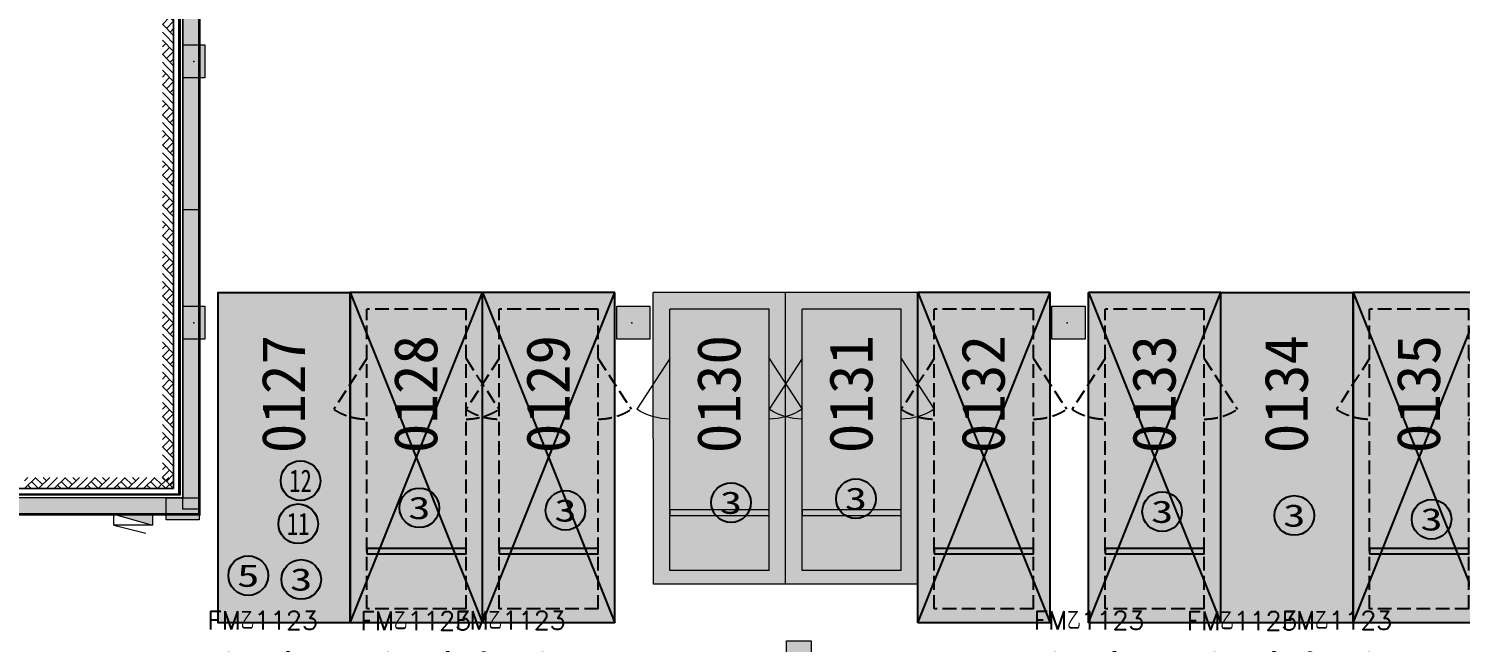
# Model space of a CAD drawing. Extents: x -264757 to 86229, y 4049843 to 4347093.
# Drawn here: x -72938 to -46952, y 4227551 to 4238703 of the extents above; entities that cross this region are included whole.
import ezdxf
from ezdxf.enums import TextEntityAlignment as Align

# ---------------------------------------------------------------- set-up
doc = ezdxf.new("R2010")
doc.units = 0
doc.header["$LTSCALE"] = 1000
doc.header["$MEASUREMENT"] = 0
doc.linetypes.add('AX-01DK-PB01$1$A-001-车位参照B1$0$A-001-车位参照B1$0$A-001-车位参照B1$0$A-H4-001-基本图形$0$A-001-车位B1$0$DASH', pattern=[0.35, 0.25, -0.1])
doc.linetypes.add('DASH', pattern=[0.35, 0.25, -0.1])
doc.layers.add('AX-01DK-PB01$0$AX-001DK-01-PB01-02$0$A-3-WinF(Text)', color=8, linetype='Continuous', plot=False)
for name, color, linetype in [('不利因素11-尽端停车', 7, 'Continuous'), ('不利因素12-不满足一次性出车', 7, 'Continuous'), ('不利因素3-紧邻房间出入口', 7, 'Continuous'), ('不利因素5-单面靠墙', 7, 'Continuous'), ('不可售车位', 255, 'Continuous'), ('大车位', 7, 'Continuous'), ('普通车位', 7, 'Continuous')]:
    doc.layers.add(name, color=color, linetype=linetype)
doc.layers.add('无关图层', color=8, linetype='Continuous', lineweight=0)
doc.layers.add('车位归属楼栋范围线', color=7, linetype='Continuous', true_color=0x19e6c7)
doc.styles.add('AX-01DK-PB01$0$AX-001DK-01-PB01-02$0$_TCH_WINDOW', font='SIMPLEX', dxfattribs={"bigfont": 'GBCBIG'})
doc.styles.add('AX-ACK-BIANH1$0$黑体', font='simhei.ttf')
doc.styles.add('SX-ACK-PB01-WNC-ALL$0$黑体', font='simhei.ttf')
doc.styles.add('黑体', font='simhei.ttf')

# ---------------------------------------------------------------- blocks, each defined once
blk = doc.blocks.new('大车位1')
at = {"layer": '大车位', "true_color": 0xe806f9}
h = blk.add_hatch(color=6, dxfattribs=at)
h.dxf.hatch_style = 1
h.paths.add_polyline_path([(2400, 6000), (2400, 0), (0, 0), (0, 6000)])
at = {"layer": '大车位', "color": 83}
for p, q in [((0, 0), (0, 6000, 0)), ((2400, 6000, 0), (0, 6000, 0)), ((2400, 0), (2400, 6000, 0)), ((2400, 0), (0, 0))]:
    blk.add_line(p, q, dxfattribs=at)
at = {"layer": '大车位', "color": 8, "linetype": 'AX-01DK-PB01$1$A-001-车位参照B1$0$A-001-车位参照B1$0$A-001-车位参照B1$0$A-H4-001-基本图形$0$A-001-车位B1$0$DASH'}
for p, q in [((2100, 5700, 0), (300, 5700, 0)), ((300, 250), (300, 5700, 0)), ((2100, 250), (2100, 5700, 0)), ((2100, 250), (300, 250))]:
    blk.add_line(p, q, dxfattribs=at)
at = {"layer": '大车位', "color": 83, "elevation": 0}
blk.add_lwpolyline([(0, 6000), (2400, 0)], dxfattribs=at)
at = {"layer": '大车位', "color": 83}
blk.add_lwpolyline([(0, 0), (2400, 6000)], dxfattribs=at)
at = {"layer": '大车位', "linetype": 'AX-01DK-PB01$1$A-001-车位参照B1$0$A-001-车位参照B1$0$A-001-车位参照B1$0$A-H4-001-基本图形$0$A-001-车位B1$0$DASH'}
for points in [[(300, 4800), (-300, 3878)], [(2100, 4800), (2700, 3878)]]:
    blk.add_lwpolyline(points, dxfattribs=at)
at = {"layer": '大车位'}
blk.add_lwpolyline([(300, 1250), (2100, 1250), (2100, 1350), (300, 1350)], close=True, dxfattribs=at)
at = {"layer": '大车位', "linetype": 'AX-01DK-PB01$1$A-001-车位参照B1$0$A-001-车位参照B1$0$A-001-车位参照B1$0$A-H4-001-基本图形$0$A-001-车位B1$0$DASH'}
for centre, start, end in [((300, 4800, 0), 236.9443, 270), ((2100, 4800, 0), 270, 303.0557)]:
    blk.add_arc(centre, 1100, start, end, dxfattribs=at)
blk = doc.blocks.new('A$C7e5eb487')
at = {"layer": '普通车位', "true_color": 0xf18f8e}
h = blk.add_hatch(color=11, dxfattribs=at)
h.dxf.hatch_style = 1
h.paths.add_polyline_path([(2400, 0), (2400, -5300), (0, -5300), (0, 0)])
blk = doc.blocks.new('普通车位')
at = {"layer": '无关图层'}
for p, q in [((-2.253, 3.186), (0.077, 3.764)), ((1.352, -1.38), (0.077, 3.764)), ((-1.889, 2.967), (-0.142, 3.4)), ((1.001, -1.21), (-0.142, 3.4)), ((-0.977, -1.958), (-2.253, 3.186)), ((-0.746, -1.643), (-1.889, 2.967)), ((-0.746, -1.643), (1.001, -1.21)), ((-0.977, -1.958), (1.352, -1.38))]:
    blk.add_line(p, q, dxfattribs=at)
for points in [[(0.074, 2.527), (0.879, 1.777)], [(-1.673, 2.094), (-2.033, 1.054)]]:
    blk.add_lwpolyline(points, dxfattribs=at)
blk.add_lwpolyline([(0.76, -0.239), (-0.987, -0.673), (-1.011, -0.575), (0.736, -0.142)], close=True, dxfattribs=at)
for centre, start, end in [((0.074, 2.527), 283.9287, 316.9845), ((-1.673, 2.094), 250.873, 283.9287)]:
    blk.add_arc(centre, 1.1, start, end, dxfattribs=at)
at = {"layer": '普通车位', "xscale": -0.0009999999999999812, "yscale": 0.0009999999999999812, "zscale": 0.0009999999999999812, "rotation": 13.92873520577783}
blk.add_blockref('A$C7e5eb487', (0.077, 3.764), dxfattribs=at)
blk = doc.blocks.new('sadfsadfasf')
at = {"layer": '不可售车位', "true_color": 0x757b8a}
h = blk.add_hatch(color=8, dxfattribs=at)
h.dxf.hatch_style = 1
h.paths.add_polyline_path([(2400, 6000), (2400, 0), (0, 0), (0, 6000)])
at = {"layer": '不可售车位', "color": 8, "true_color": 0x757b8a}
blk.add_lwpolyline([(2400, 6000), (2400, 0), (0, 0), (0, 6000)], close=True, dxfattribs=at)
blk = doc.blocks.new('SX-ACK-PB01-WNC-ALL$0$20200722.21182536')
at = {"layer": '不利因素3-紧邻房间出入口', "true_color": 0xe4d218}
h = blk.add_hatch(color=52, dxfattribs=at)
h.dxf.hatch_style = 1
edge = h.paths.add_edge_path()
edge.add_arc((360, 360), 360, 0, 360)
at = {"layer": '不利因素3-紧邻房间出入口'}
blk.add_circle((360, 360), 360, dxfattribs=at)
at = {"layer": '不利因素3-紧邻房间出入口', "style": 'SX-ACK-PB01-WNC-ALL$0$黑体', "width": 1.390625}
blk.add_text('3', height=407, dxfattribs=at).set_placement((156, 156), (564, 156), align=Align.FIT)
blk = doc.blocks.new('20200722.21185040')
at = {"layer": '不利因素11-尽端停车', "true_color": 0xf21b23}
h = blk.add_hatch(color=240, dxfattribs=at)
h.dxf.hatch_style = 1
edge = h.paths.add_edge_path()
edge.add_arc((360, 360), 360, 0, 360)
at = {"layer": '不利因素11-尽端停车'}
blk.add_circle((360, 360), 360, dxfattribs=at)
at = {"layer": '不利因素11-尽端停车', "style": '黑体', "width": 0.695313}
blk.add_text('11', height=407.3, dxfattribs=at).set_placement((156, 156), (564, 156), align=Align.FIT)
blk = doc.blocks.new('20200722.21185335')
at = {"layer": '不利因素12-不满足一次性出车', "true_color": 0x201adc}
h = blk.add_hatch(color=182, dxfattribs=at)
h.dxf.hatch_style = 1
edge = h.paths.add_edge_path()
edge.add_arc((360, 360), 360, 0, 360)
at = {"layer": '不利因素12-不满足一次性出车'}
blk.add_circle((360, 360), 360, dxfattribs=at)
at = {"layer": '不利因素12-不满足一次性出车', "style": '黑体', "width": 0.695313}
blk.add_text('12', height=407.3, dxfattribs=at).set_placement((156, 156), (564, 156), align=Align.FIT)
blk = doc.blocks.new('SX-ACK-PB01-WNC-ALL$0$20200722.21183209')
at = {"layer": '不利因素5-单面靠墙', "true_color": 0x6d711d}
h = blk.add_hatch(color=66, dxfattribs=at)
h.dxf.hatch_style = 1
edge = h.paths.add_edge_path()
edge.add_arc((360, 360), 360, 0, 360)
at = {"layer": '不利因素5-单面靠墙'}
blk.add_circle((360, 360), 360, dxfattribs=at)
at = {"layer": '不利因素5-单面靠墙', "style": 'SX-ACK-PB01-WNC-ALL$0$黑体', "width": 1.390625}
blk.add_text('5', height=407, dxfattribs=at).set_placement((156, 156), (564, 156), align=Align.FIT)
blk = doc.blocks.new('AX-01DK-PB01$1$$LinePat$素土夯实')
at = {"layer": '无关图层'}
for p, q in [((0, -210), (210, 0)), ((120, -300), (420, 0)), ((420, 0), (608, -188)), ((495, -300), (795, 0)), ((615, 0), (705, -90)), ((210, -210), (300, -300)), ((315, -105), (502, -293)), ((705, -300), (795, -210))]:
    blk.add_line(p, q, dxfattribs=at)
blk = doc.blocks.new('SX-CK-PB001-WNC$1$20211103.13313888')
at = {"layer": '无关图层'}
h = blk.add_hatch(color=256, dxfattribs=at)
h.dxf.hatch_style = 1
h.paths.add_polyline_path([(0, 600), (400, 600), (400, 0), (0, 0)])
blk.add_lwpolyline([(0, 600), (400, 600), (400, 0), (0, 0)], close=True, dxfattribs=at)
blk.add_point((200, 300), dxfattribs=at)
blk = doc.blocks.new('SX-CK-PB001-WNC$1$20211103.13313578')
at = {"layer": '无关图层'}
h = blk.add_hatch(color=256, dxfattribs=at)
h.dxf.hatch_style = 1
h.paths.add_polyline_path([(0, 600), (450, 600), (450, 0), (0, 0)])
blk.add_lwpolyline([(0, 600), (450, 600), (450, 0), (0, 0)], close=True, dxfattribs=at)
blk.add_point((225, 300), dxfattribs=at)
blk = doc.blocks.new('PX-03CK-XHS$1$$TWTSYS$00000508')
at = {"layer": '无关图层'}
for p, q in [((-0.5, 0.5), (0.324, 1.224)), ((-0.5, 0.5), (-0.5, -0.5)), ((-0.5, -0.5), (0.5, 0.5)), ((0.5, 0.5), (-0.5, 0.5)), ((0.5, -0.5), (0.5, 0.5)), ((-0.5, -0.5), (0.5, -0.5))]:
    blk.add_line(p, q, dxfattribs=at)
blk.add_solid([(0.5, -0.5), (0.5, 0.5), (-0.5, -0.5)], dxfattribs=at)
blk = doc.blocks.new('AX-01DK-PB01$0$$DorLib2D$00000001')
at = {"layer": '无关图层'}
for p, q in [((0.45, 0.975), (0.5, 0.975)), ((0.45, 0), (0.45, 0.975)), ((0.5, 0), (0.5, 0.975)), ((0.5, 0), (0.45, 0))]:
    blk.add_line(p, q, dxfattribs=at)
at = {"layer": '无关图层', "lineweight": 13}
blk.add_arc((0.475, 0), 0.975, 91.4693, 180, dxfattribs=at)

msp = doc.modelspace()

# ---------------------------------------------------------------- hatches: boundary and pattern name
at = {"layer": '无关图层'}
for points in [[(-69840, 4229979), (-69839.9, 4244714.5), (-70139.9, 4245014.5), (-70140, 4229979)], [(-69840, 4229879), (-70140, 4230179), (-89056.2, 4230179), (-88756.2, 4229879)]]:
    msp.add_hatch(color=256, dxfattribs=at).paths.add_polyline_path(points)
h = msp.add_hatch(dxfattribs=at)
h.set_pattern_fill('钢筋混凝土', color=256, scale=100)
h.set_pattern_definition([(45, (-4e-05, 0.0001), (-176.776695, 176.776695), []), (50, (-4e-05, 0.0001), (717.26018, -62.752135), [75, -825]), (355, (-4e-05, 0.0001), (-138.75133, 752.19213), [60, -660]), (100.4514, (59.8, -5.2), (578.50938, 689.43954), [63.74019, -701.14211]), (46.1842, (-4e-05, 200), (1067.24105, -165.51901), [112.5, -1237.5]), (96.6356, (88.9, 186.2), (934.6627, 974.11787), [95.6103, -1051.713]), (351.1842, (-4e-05, 200), (934.66195, 974.1186), [90, -990]), (21, (100, 150), (596.90705, -402.61889), [75, -825]), (326, (100, 150), (243.31533, 725.15005), [60, -660]), (71.4514, (149.74, 116.45), (840.22263, 322.5305), [63.74019, -701.14211]), (37.5, (-4e-05, 0.0001), (12.159855, 332.893854), [0, -652, 0, -670, 0, -662.5]), (7.5, (-4e-05, 0.0001), (263.069537, 394.411712), [0, -382, 0, -637, 0, -252.5]), (327.5, (-223, 0.0001), (533.822436, -22.554872), [0, -250, 0, -780, 0, -1035]), (317.5, (-323, 0.0001), (583.18617, 100.10498), [0, -325, 0, -518, 0, -735])])
h.paths.add_polyline_path([(-89056.6, 4229878), (-69839.6, 4229878), (-69839.6, 4244762.1), (-70139.6, 4244762.1), (-70139.6, 4230178), (-89056.6, 4230178)])
h = msp.add_hatch(color=256, dxfattribs=at)
h.dxf.hatch_style = 1
h.paths.add_polyline_path([(-62264.6, 4233658), (-61664.6, 4233658), (-61664.6, 4233058), (-62264.6, 4233058)])
h = msp.add_hatch(color=256, dxfattribs=at)
h.dxf.hatch_style = 1
h.paths.add_polyline_path([(-54364.6, 4233658), (-53764.6, 4233658), (-53764.6, 4233058), (-54364.6, 4233058)])

# ---------------------------------------------------------------- linework, layer by layer
for p, q in [((-70309.7, 4245162.8), (-70310.4, 4230348)), ((-70310.4, 4230348), (-70309.7, 4245162.8)), ((-70210.4, 4230248), (-70209.7, 4245162.8)), ((-70200.4, 4230238), (-70199.7, 4245162.8)), ((-70189.7, 4245162.8), (-70190.4, 4230228)), ((-70140, 4229979), (-70139.9, 4245014.5)), ((-70139.6, 4244762.1), (-70139.6, 4230178)), ((-69840, 4229979), (-69839.9, 4244714.5)), ((-69839.6, 4229878), (-69839.6, 4244762.1)), ((-69839.6, 4235408), (-70139.6, 4235408)), ((-70310.4, 4230348), (-89226.6, 4230348)), ((-89226.6, 4230348), (-70310.4, 4230348)), ((-89126.6, 4230248), (-70210.4, 4230248)), ((-89116.6, 4230238), (-70200.4, 4230238)), ((-70190.4, 4230228), (-89106.6, 4230228)), ((-70139.6, 4230178), (-89056.6, 4230178)), ((-70140, 4230179), (-89056.2, 4230179)), ((-88756.6, 4229878.1), (-69839.6, 4229878)), ((-69840, 4229879), (-88756.2, 4229879)), ((-70140, 4229979), (-69840, 4229979))]:
    msp.add_line(p, q, dxfattribs=at)
for points in [[(-62264.6, 4233658), (-61664.6, 4233658), (-61664.6, 4233058), (-62264.6, 4233058)], [(-54364.6, 4233658), (-53764.6, 4233658), (-53764.6, 4233058), (-54364.6, 4233058)]]:
    msp.add_lwpolyline(points, close=True, dxfattribs=at)
for p in [(-61989.6, 4233358), (-54089.6, 4233358)]:
    msp.add_point(p, dxfattribs=at)
at = {"layer": '车位归属楼栋范围线', "linetype": 'DASH', "ltscale": 5, "const_width": 50}
msp.add_lwpolyline([(-88756.2, 4198328), (-43982.8, 4198328), (-43982.8, 4194208), (-40374.5, 4194208), (-40374.5, 4198433.4), (-33056.5, 4198433.4), (-33056.5, 4204787.6), (-29169.3, 4204787.6), (-29169.3, 4234026.6), (-25762.5, 4234026.6), (-25762.4, 4245014.4), (-69839.9, 4245014.4), (-69839.9, 4229878), (-88756.2, 4229878)], close=True, dxfattribs=at)

# ---------------------------------------------------------------- block references
at = {"layer": '不可售车位'}
for p in [(-69499.5, 4227908.4, 0), (-51299.5, 4227908.4, 0)]:
    msp.add_blockref('sadfsadfasf', p, dxfattribs=at)
at = {"layer": '大车位'}
for p in [(-67099.5, 4227908.4, 0), (-64699.5, 4227908.4, 0), (-56799.5, 4227908.4, 0), (-53699.5, 4227908.4, 0), (-48899.5, 4227908.4, 0)]:
    msp.add_blockref('大车位1', p, dxfattribs=at)
at = {"layer": '无关图层'}
for name, p, xscale, yscale, zscale, rotation in [('AX-01DK-PB01$1$$LinePat$素土夯实', (-70310, 4239127.1), 0.6901843304649986, 0.6666666666666666, 0.6666666666666666, 269.9975020262268), ('AX-01DK-PB01$1$$LinePat$素土夯实', (-70310, 4238578.4), 0.6901843304649986, 0.6666666666666666, 0.6666666666666666, 269.9975020262268), ('AX-01DK-PB01$1$$LinePat$素土夯实', (-70310, 4238029.7), 0.6901843304649986, 0.6666666666666666, 0.6666666666666666, 269.9975020262268), ('AX-01DK-PB01$1$$LinePat$素土夯实', (-70310.1, 4237481), 0.6901843304649986, 0.6666666666666666, 0.6666666666666666, 269.9975020262268), ('AX-01DK-PB01$1$$LinePat$素土夯实', (-70310.1, 4236932.3), 0.6901843304649986, 0.6666666666666666, 0.6666666666666666, 269.9975020262268), ('AX-01DK-PB01$1$$LinePat$素土夯实', (-70310.1, 4236383.6), 0.6901843304649986, 0.6666666666666666, 0.6666666666666666, 269.9975020262268), ('AX-01DK-PB01$1$$LinePat$素土夯实', (-70310.1, 4235834.9), 0.6901843304649986, 0.6666666666666666, 0.6666666666666666, 269.9975020262268), ('AX-01DK-PB01$1$$LinePat$素土夯实', (-70310.1, 4235286.2), 0.6901843304649986, 0.6666666666666666, 0.6666666666666666, 269.9975020262268), ('AX-01DK-PB01$1$$LinePat$素土夯实', (-70310.2, 4234737.6), 0.6901843304649986, 0.6666666666666666, 0.6666666666666666, 269.9975020262268), ('AX-01DK-PB01$1$$LinePat$素土夯实', (-70310.2, 4234188.9), 0.6901843304649986, 0.6666666666666666, 0.6666666666666666, 269.9975020262268), ('AX-01DK-PB01$1$$LinePat$素土夯实', (-70310.2, 4233640.2), 0.6901843304649986, 0.6666666666666666, 0.6666666666666666, 269.9975020262268), ('AX-01DK-PB01$1$$LinePat$素土夯实', (-70310.2, 4233091.5), 0.6901843304649986, 0.6666666666666666, 0.6666666666666666, 269.9975020262268), ('AX-01DK-PB01$1$$LinePat$素土夯实', (-70310.3, 4232542.8), 0.6901843304649986, 0.6666666666666666, 0.6666666666666666, 269.9975020262268), ('AX-01DK-PB01$1$$LinePat$素土夯实', (-70310.3, 4231994.1), 0.6901843304649986, 0.6666666666666666, 0.6666666666666666, 269.9975020262268), ('AX-01DK-PB01$1$$LinePat$素土夯实', (-70310.3, 4231445.4), 0.6901843304649986, 0.6666666666666666, 0.6666666666666666, 269.9975020262268), ('AX-01DK-PB01$1$$LinePat$素土夯实', (-70310.3, 4230896.7), 0.6901843304649986, 0.6666666666666666, 0.6666666666666666, 269.9975020262268), ('AX-01DK-PB01$1$$LinePat$素土夯实', (-72472.2, 4230348), 0.6798274826254194, 0.6666666666666666, 0.6666666666666666, 180), ('AX-01DK-PB01$1$$LinePat$素土夯实', (-71931.8, 4230348), 0.6798274826254194, 0.6666666666666666, 0.6666666666666666, 180), ('AX-01DK-PB01$1$$LinePat$素土夯实', (-71391.3, 4230348), 0.6798274826254194, 0.6666666666666666, 0.6666666666666666, 180), ('AX-01DK-PB01$1$$LinePat$素土夯实', (-70850.8, 4230348), 0.6798274826254194, 0.6666666666666666, 0.6666666666666666, 180), ('AX-01DK-PB01$1$$LinePat$素土夯实', (-70310.4, 4230348), 0.6798274826254194, 0.6666666666666666, 0.6666666666666666, 180), ('PX-03CK-XHS$1$$TWTSYS$00000508', (-71040, 4229778), -700, 200, 700, 180)]:
    msp.add_blockref(name, p, dxfattribs=dict(at, xscale=xscale, yscale=yscale, zscale=zscale, rotation=rotation))
for name, p in [('SX-CK-PB001-WNC$1$20211103.13313888', (-70139.6, 4237807.8)), ('SX-CK-PB001-WNC$1$20211103.13313888', (-70139.6, 4233058)), ('20200722.21185335', (-68363.1, 4230129.2, 0)), ('SX-ACK-PB01-WNC-ALL$0$20200722.21182536', (-58282.4, 4229801.6, 0)), ('SX-ACK-PB01-WNC-ALL$0$20200722.21182536', (-66206.1, 4229635.5, 0)), ('SX-ACK-PB01-WNC-ALL$0$20200722.21182536', (-63554, 4229589.4, 0)), ('SX-ACK-PB01-WNC-ALL$0$20200722.21182536', (-60549.1, 4229730.8, 0)), ('SX-ACK-PB01-WNC-ALL$0$20200722.21182536', (-52724.3, 4229566, 0)), ('20200722.21185040', (-68405, 4229345.9, 0)), ('SX-ACK-PB01-WNC-ALL$0$20200722.21182536', (-50325.9, 4229496.9, 0)), ('SX-ACK-PB01-WNC-ALL$0$20200722.21182536', (-47835.2, 4229427.7, 0)), ('SX-ACK-PB01-WNC-ALL$0$20200722.21183209', (-69312, 4228404.4, 0)), ('SX-ACK-PB01-WNC-ALL$0$20200722.21182536', (-68350.9, 4228335.1, 0)), ('SX-CK-PB001-WNC$1$20211103.13313578', (-59184.6, 4226978.2))]:
    msp.add_blockref(name, p, dxfattribs=at)
at = {"layer": '无关图层', "rotation": 90}
msp.add_blockref('SX-CK-PB001-WNC$1$20211103.13313888', (-69840, 4229778), dxfattribs=at)
at = {"layer": '无关图层'}
ref = msp.add_blockref('AX-01DK-PB01$0$$DorLib2D$00000001', (-68755.2, 4227377.9), dxfattribs=dict(at, xscale=1100, yscale=-1100, zscale=200, rotation=359.9999999991005))
ref.add_attrib('A', 'FM乙1123', (-69695.8, 4227782.8), dxfattribs={"layer": 'AX-01DK-PB01$0$AX-001DK-01-PB01-02$0$A-3-WinF(Text)', "height": 337.59, "style": 'AX-01DK-PB01$0$AX-001DK-01-PB01-02$0$_TCH_WINDOW'})
ref = msp.add_blockref('AX-01DK-PB01$0$$DorLib2D$00000001', (-65855.6, 4227377.9), dxfattribs=dict(at, xscale=1100, yscale=-1100, zscale=200, rotation=359.9999999999605))
ref.add_attrib('A', 'FM乙1123', (-66915.9, 4227774.3), dxfattribs={"layer": 'AX-01DK-PB01$0$AX-001DK-01-PB01-02$0$A-3-WinF(Text)', "height": 337.59, "style": 'AX-01DK-PB01$0$AX-001DK-01-PB01-02$0$_TCH_WINDOW'})
ref = msp.add_blockref('AX-01DK-PB01$0$$DorLib2D$00000001', (-64156.6, 4227377.9), dxfattribs=dict(at, xscale=1100, yscale=1100, zscale=200, rotation=180))
ref.add_attrib('A', 'FM乙1123', (-65197.9, 4227782.8), dxfattribs={"layer": 'AX-01DK-PB01$0$AX-001DK-01-PB01-02$0$A-3-WinF(Text)', "height": 337.59, "style": 'AX-01DK-PB01$0$AX-001DK-01-PB01-02$0$_TCH_WINDOW'})
ref = msp.add_blockref('AX-01DK-PB01$0$$DorLib2D$00000001', (-53755.2, 4227377.9), dxfattribs=dict(at, xscale=1100, yscale=-1100, zscale=200, rotation=359.999999999903))
ref.add_attrib('A', 'FM乙1123', (-54695.8, 4227782.8), dxfattribs={"layer": 'AX-01DK-PB01$0$AX-001DK-01-PB01-02$0$A-3-WinF(Text)', "height": 337.59, "style": 'AX-01DK-PB01$0$AX-001DK-01-PB01-02$0$_TCH_WINDOW'})
ref = msp.add_blockref('AX-01DK-PB01$0$$DorLib2D$00000001', (-50857.7, 4227377.9), dxfattribs=dict(at, xscale=1100, yscale=-1100, zscale=200, rotation=359.9999999999605))
ref.add_attrib('A', 'FM乙1123', (-51918, 4227774.3), dxfattribs={"layer": 'AX-01DK-PB01$0$AX-001DK-01-PB01-02$0$A-3-WinF(Text)', "height": 337.59, "style": 'AX-01DK-PB01$0$AX-001DK-01-PB01-02$0$_TCH_WINDOW'})
ref = msp.add_blockref('AX-01DK-PB01$0$$DorLib2D$00000001', (-49156.6, 4227377.9), dxfattribs=dict(at, xscale=1100, yscale=1100, zscale=200, rotation=180))
ref.add_attrib('A', 'FM乙1123', (-50197.9, 4227782.8), dxfattribs={"layer": 'AX-01DK-PB01$0$AX-001DK-01-PB01-02$0$A-3-WinF(Text)', "height": 337.59, "style": 'AX-01DK-PB01$0$AX-001DK-01-PB01-02$0$_TCH_WINDOW'})
at = {"layer": '普通车位', "extrusion": (0, 0, -1), "xscale": 1000.000000000011, "yscale": 1000.000000000011, "zscale": -1000.000000000011, "rotation": 346.0712647942222}
for p in [(60619.2, 4230273.7, 0), (58219.2, 4230273.7, 0)]:
    msp.add_blockref('普通车位', p, dxfattribs=at)

# ---------------------------------------------------------------- texts
at = {"layer": '无关图层', "style": 'AX-ACK-BIANH1$0$黑体'}
for s, p in [('0127', (-67920.5, 4230989.4, 0)), ('0128', (-65520.5, 4230989.4, 0)), ('0129', (-63120.5, 4230989.4, 0)), ('0130', (-60020.5, 4230989.4, 0)), ('0131', (-57620.5, 4230989.4, 0)), ('0132', (-55220.5, 4230989.4, 0)), ('0133', (-52120.5, 4230989.4, 0)), ('0134', (-49720.5, 4230989.4)), ('0135', (-47320.5, 4230989.4))]:
    msp.add_text(s, height=788.61, rotation=90, dxfattribs=at).set_placement(p)

doc.saveas('drawing.dxf')
